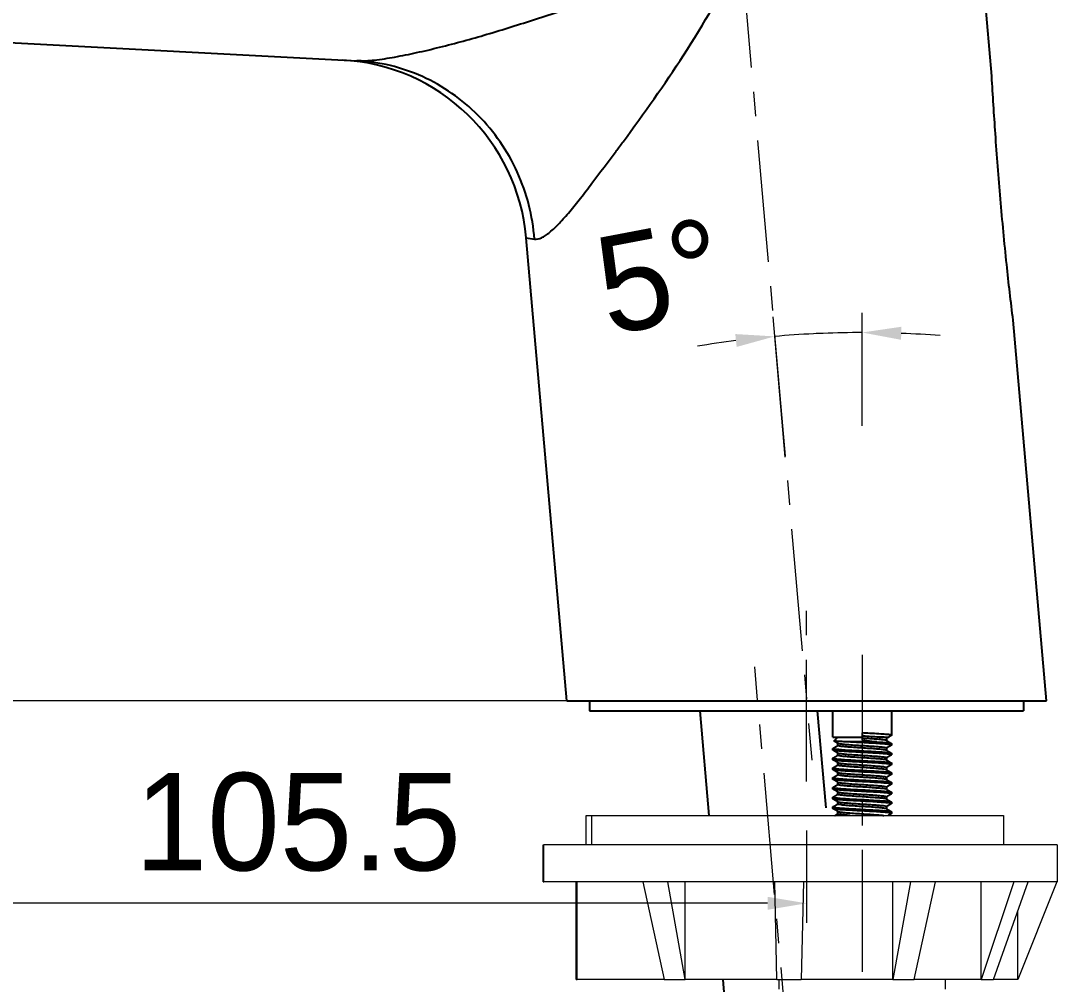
# Model space of a CAD drawing. Extents: x 0 to 790, y 0 to 579.
# Drawn here: x 419.3 to 525.6, y 229.5 to 328.3 of the extents above; entities that cross this region are included whole.
import ezdxf

# ---------------------------------------------------------------- set-up
doc = ezdxf.new("R2010")
doc.units = 0
doc.header["$LTSCALE"] = 10
doc.header["$MEASUREMENT"] = 0
doc.header["$PDMODE"] = 3
doc.header["$PDSIZE"] = -10
doc.linetypes.add('CENTER', pattern=[2, 1.25, -0.25, 0.25, -0.25])
doc.layers.get('0').update_dxf_attribs({"linetype": 'CONTINUOUS'})
doc.layers.get('DEFPOINTS').update_dxf_attribs({"linetype": 'CONTINUOUS'})
for name, color, linetype in [('1', 7, 'CONTINUOUS'), ('BODY', 7, 'CONTINUOUS'), ('DEF_LAYER_ASSEM_MEMBER', 7, 'CONTINUOUS')]:
    doc.layers.add(name, color=color, linetype=linetype)
doc.styles.add('Daelim Dimension', font='')
doc.styles.get('Daelim Dimension').set_extended_font_data('나눔고딕')
doc.dimstyles.new('DEFAULT', dxfattribs={"dimscale": 2, "dimtxt": 2, "dimasz": 2, "dimexe": 0, "dimexo": 2, "dimgap": 1, "dimtad": 1, "dimdec": 0, "dimzin": 9, "dimdsep": 46, "dimtxsty": 'Daelim Dimension', "dimcen": 0.5, "dimclrd": 5, "dimclre": 5, "dimclrt": 256, "dimadec": 1, "dimazin": 0, "dimtfac": 1, "dimtdec": 0, "dimtix": 1, "dimtmove": 0, "dimatfit": 3, "dimfxl": 1, "dimtolj": 1, "dimtzin": 1, "dimlwd": 9, "dimlwe": 9, "dimarcsym": 0})

# ---------------------------------------------------------------- blocks, each defined once
blk = doc.blocks.new('*D0')
at = {"color": 5, "lineweight": 9, "ltscale": 0.5, "transparency": 16777216}
for p, q in [((390.49, 322.55), (364.94, 322.55)), ((366.94, 318.55), (366.94, 262.56)), ((470.31, 258.56), (364.94, 258.56))]:
    blk.add_line(p, q, dxfattribs=at)
at = {"color": 5, "ltscale": 0.5, "transparency": 16777216}
for points in [[(366.28, 318.55), (367.61, 318.55), (366.94, 322.55)], [(366.28, 262.56), (367.61, 262.56), (366.94, 258.56)]]:
    blk.add_solid(points, dxfattribs=at)
at = {"layer": 'DEFPOINTS', "color": 0, "ltscale": 0.5, "transparency": 16777216}
for p in [(394.49, 322.55), (366.94, 258.56), (474.31, 258.56)]:
    blk.add_point(p, dxfattribs=at)
at = {"color": 7, "ltscale": 0.5, "transparency": 16777216, "insert": (354.06, 289.43), "char_height": 10, "attachment_point": 2, "rotation": 90, "style": 'Daelim Dimension'}
blk.add_mtext('\\A1;64', dxfattribs=at)
blk = doc.blocks.new('*D1')
at = {"color": 5, "lineweight": 9, "ltscale": 0.5, "transparency": 16777216}
for p, q in [((394.49, 316.55), (394.49, 235.82)), ((499.9, 245.29), (499.9, 235.82)), ((495.9, 237.82), (398.49, 237.82))]:
    blk.add_line(p, q, dxfattribs=at)
at = {"color": 5, "ltscale": 0.5, "transparency": 16777216}
for points in [[(398.49, 238.48), (398.49, 237.15), (394.49, 237.82)], [(495.9, 238.48), (495.9, 237.15), (499.9, 237.82)]]:
    blk.add_solid(points, dxfattribs=at)
at = {"layer": 'DEFPOINTS', "color": 0, "ltscale": 0.5, "transparency": 16777216}
for p in [(394.49, 320.55), (499.9, 249.29), (394.49, 237.82)]:
    blk.add_point(p, dxfattribs=at)
at = {"color": 7, "ltscale": 0.5, "transparency": 16777216, "insert": (447.74, 251.19), "char_height": 10, "attachment_point": 2, "style": 'Daelim Dimension'}
blk.add_mtext('\\A1;105.5', dxfattribs=at)
blk = doc.blocks.new('*D57')
at = {"color": 5, "lineweight": 9, "ltscale": 0.5, "transparency": 16777216}
for p, q in [((488.64, 401.49), (325.05, 401.49)), ((327.05, 262.56), (327.05, 397.49)), ((521.5, 258.56), (325.05, 258.56))]:
    blk.add_line(p, q, dxfattribs=at)
at = {"color": 5, "ltscale": 0.5, "transparency": 16777216}
for points in [[(326.38, 397.49), (327.72, 397.49), (327.05, 401.49)], [(326.38, 262.56), (327.72, 262.56), (327.05, 258.56)]]:
    blk.add_solid(points, dxfattribs=at)
at = {"layer": 'DEFPOINTS', "color": 0, "ltscale": 0.5, "transparency": 16777216}
for p in [(327.05, 401.49), (492.64, 401.49), (525.5, 258.56)]:
    blk.add_point(p, dxfattribs=at)
at = {"color": 7, "ltscale": 0.5, "transparency": 16777216, "insert": (314.15, 326.63), "char_height": 10, "attachment_point": 2, "rotation": 90, "style": 'Daelim Dimension'}
blk.add_mtext('\\A1;143', dxfattribs=at)
blk = doc.blocks.new('*D6')
at = {"color": 5, "lineweight": 9, "ltscale": 0.5, "transparency": 16777216}
for p, q in [((497.72, 283.54), (496.46, 297.93)), ((505.6, 286.76), (505.6, 298.33))]:
    blk.add_line(p, q, dxfattribs=at)
for start, end in [(97.2271, 99.4508), (92.7763, 95), (92.2271, 92.7729), (90, 92.2237), (85.5492, 87.7729)]:
    blk.add_arc((505.6, 193.41), 102.91, start, end, dxfattribs=at)
at = {"color": 5, "ltscale": 0.5, "transparency": 16777216}
for points in [[(509.59, 295.58), (509.62, 296.92), (505.6, 296.33)], [(492.59, 296.17), (492.73, 294.85), (496.63, 295.93)]]:
    blk.add_solid(points, dxfattribs=at)
at = {"layer": 'DEFPOINTS', "color": 0, "ltscale": 0.5, "transparency": 16777216}
for p in [(502.61, 296.28), (505.6, 282.76), (498.07, 279.56), (498.14, 278.69), (505.6, 264.3)]:
    blk.add_point(p, dxfattribs=at)
at = {"color": 7, "ltscale": 0.5, "transparency": 16777216, "insert": (483.95, 307.05), "char_height": 10, "attachment_point": 2, "rotation": 10.7873, "style": 'Daelim Dimension'}
blk.add_mtext('\\A1;5°', dxfattribs=at)
blk = doc.blocks.new('*D4')
at = {"color": 5, "lineweight": 9, "ltscale": 0.5, "transparency": 16777216}
for p, q in [((471.31, 258.56), (325.05, 258.56)), ((327.05, 127.14), (327.05, 254.56)), ((502.73, 123.14), (325.05, 123.14))]:
    blk.add_line(p, q, dxfattribs=at)
at = {"color": 5, "ltscale": 0.5, "transparency": 16777216}
for points in [[(326.38, 254.56), (327.72, 254.56), (327.05, 258.56)], [(326.38, 127.14), (327.72, 127.14), (327.05, 123.14)]]:
    blk.add_solid(points, dxfattribs=at)
at = {"layer": 'DEFPOINTS', "color": 0, "ltscale": 0.5, "transparency": 16777216}
for p in [(327.05, 258.56), (475.31, 258.56), (506.73, 123.14)]:
    blk.add_point(p, dxfattribs=at)
at = {"color": 7, "ltscale": 0.5, "transparency": 16777216, "insert": (319.6, 187.32), "char_height": 10, "attachment_point": 5, "rotation": 90, "style": 'Daelim Dimension'}
blk.add_mtext('\\A1;370', dxfattribs=at)

msp = doc.modelspace()

# ---------------------------------------------------------------- linework, layer by layer
at = {"layer": '1', "color": 7, "linetype": 'Continuous'}
for p, q in [((502.6, 254.86), (502.6, 257.56)), ((508.6, 257.56), (508.6, 255.03)), ((505.6, 255.28), (505.6, 254.86)), ((502.6, 254.86), (505.6, 254.86)), ((502.72, 254.48), (503.1, 254.86)), ((503.1, 253.99), (503.1, 254.23)), ((507.1, 254.36), (504.11, 254.36)), ((505.6, 254.86), (505.6, 254.56)), ((508.1, 254.86), (508.17, 254.8)), ((508.1, 254.74), (508.1, 254.5)), ((508.6, 254.2), (508.6, 254.03)), ((502.6, 253.53), (502.6, 253.7)), ((503.1, 252.99), (503.1, 253.23)), ((508.1, 253.74), (508.1, 253.5)), ((508.6, 253.2), (508.6, 253.03)), ((502.6, 252.53), (502.6, 252.7)), ((503.1, 251.99), (503.1, 252.23)), ((508.1, 252.74), (508.1, 252.5)), ((508.6, 252.2), (508.6, 252.03)), ((502.6, 251.53), (502.6, 251.7)), ((503.1, 250.99), (503.1, 251.23)), ((508.1, 251.74), (508.1, 251.5)), ((508.6, 251.2), (508.6, 251.03)), ((502.6, 250.53), (502.6, 250.7)), ((503.1, 249.99), (503.1, 250.23)), ((508.1, 250.74), (508.1, 250.5)), ((508.6, 250.2), (508.6, 250.03)), ((502.6, 249.53), (502.6, 249.7)), ((503.1, 248.99), (503.1, 249.23)), ((508.1, 249.74), (508.1, 249.5)), ((508.1, 248.74), (508.1, 248.5)), ((508.6, 249.2), (508.6, 249.03)), ((502.6, 248.53), (502.6, 248.7)), ((502.6, 247.53), (502.6, 247.7)), ((503.1, 247.99), (503.1, 248.23)), ((508.1, 247.74), (508.1, 247.5)), ((508.6, 248.2), (508.6, 248.03)), ((503.1, 246.99), (503.1, 247.23)), ((508.6, 247.2), (508.6, 247.03))]:
    msp.add_line(p, q, dxfattribs=at)
at = {"layer": '1', "color": 7, "linetype": 'Continuous', "lineweight": 18}
for p, q in [((477.29, 243.82), (477.29, 246.82)), ((477.29, 246.82), (477.84, 246.82)), ((477.84, 246.82), (520.1, 246.82)), ((520.1, 246.82), (520.1, 243.82)), ((472.89, 243.82), (472.97, 243.82)), ((472.89, 240.02), (472.89, 243.82)), ((525.6, 243.82), (472.97, 243.82)), ((525.6, 243.82), (525.6, 240.02)), ((472.89, 240.02), (472.97, 240.02)), ((483.11, 240.02), (472.97, 240.02)), ((476.29, 230.02), (476.29, 240.02)), ((483.11, 240.02), (485.29, 230.02)), ((485.64, 240.02), (483.11, 240.02)), ((496.64, 240.02), (485.67, 240.02)), ((485.67, 240.01), (485.67, 240.02)), ((487.45, 230.02), (485.67, 240.01)), ((487.45, 230.02), (487.45, 240.02)), ((499.57, 240.02), (496.64, 240.02)), ((496.85, 230.02), (496.64, 240.02)), ((499.6, 240.01), (499.35, 230.02)), ((499.6, 240.01), (499.6, 240.02)), ((510.57, 240.02), (499.6, 240.02)), ((510.57, 240.02), (508.75, 230.02)), ((508.75, 230.02), (508.75, 240.02)), ((513.1, 240.02), (510.57, 240.02)), ((510.92, 230.02), (513.13, 240.01)), ((513.13, 240.01), (513.13, 240.02)), ((521.15, 240.02), (513.13, 240.02)), ((521.15, 240.02), (517.8, 230.02)), ((517.8, 230.02), (517.8, 240.02)), ((519.05, 230.02), (522.63, 240.01)), ((522.62, 240.02), (521.15, 240.02)), ((525.56, 240.02), (521.57, 230.02)), ((522.63, 240.01), (522.63, 240.02)), ((525.56, 240.02), (522.63, 240.02)), ((525.6, 240.02), (525.56, 240.02)), ((521.57, 230.02), (521.57, 237.05)), ((476.29, 230.02), (476.36, 230.02)), ((485.29, 230.02), (476.36, 230.02)), ((485.29, 230.02), (487.45, 230.02)), ((496.85, 230.02), (487.45, 230.02)), ((496.85, 230.02), (499.35, 230.02)), ((497.1, 229.02), (497.1, 230.02)), ((508.75, 230.02), (499.35, 230.02)), ((508.75, 230.02), (510.92, 230.02)), ((517.8, 230.02), (510.92, 230.02)), ((514.1, 230.02), (514.1, 229.02)), ((517.8, 230.02), (519.05, 230.02)), ((521.57, 230.02), (519.05, 230.02))]:
    msp.add_line(p, q, dxfattribs=at)
at = {"layer": '1', "color": 7, "linetype": 'Continuous', "lineweight": 13}
for p, q in [((477.84, 246.82), (477.84, 243.82)), ((472.97, 240.02), (472.97, 243.82)), ((476.36, 230.02), (476.36, 240.02))]:
    msp.add_line(p, q, dxfattribs=at)
at = {"layer": '1', "color": 7, "linetype": 'Continuous', "lineweight": 18, "extrusion": (0, 0, -1)}
for centre, major_axis, ratio, start_param, end_param in [((498, 171.86), (-15.38, 68.06), 0.332406, 0.128423, 0.129785), ((498.12, 171.86), (-0.02, 68.25), 0.401159, 0.053537, 0.054899), ((498.24, 171.89), (15.35, 68.03), 0.332526, 6.261762, 6.263125), ((498.32, 171.86), (24.43, 68.11), 0.178447, 6.272718, 6.27408)]:
    msp.add_ellipse(centre, major_axis=major_axis, ratio=ratio, start_param=start_param, end_param=end_param, dxfattribs=at)
at = {"layer": '1', "color": 7, "linetype": 'Continuous'}
for points, knots in [([(508.6, 255.03), (508.6, 255.05), (508.56, 255.06), (508.38, 255.1), (508.22, 255.11), (507.83, 255.15), (507.58, 255.17), (507.02, 255.2), (506.71, 255.22), (506.13, 255.25), (505.87, 255.27), (505.6, 255.28)], [0, 0, 0, 0, 0.187281, 0.187281, 0.402456, 0.402456, 0.617581, 0.617581, 0.832718, 0.832718, 1, 1, 1, 1]), ([(504.11, 254.36), (503.83, 254.38), (503.58, 254.39), (503.16, 254.41), (502.99, 254.42), (502.77, 254.44), (502.71, 254.45), (502.71, 254.47), (502.71, 254.47), (502.71, 254.47)], [0, 0, 0, 0, 0.321107, 0.321107, 0.64382, 0.64382, 0.966535, 0.966535, 1, 1, 1, 1]), ([(503.12, 254.22), (503.15, 254.21), (503.21, 254.19), (503.41, 254.16), (503.57, 254.14), (503.94, 254.11), (504.17, 254.09), (504.67, 254.05), (504.94, 254.04), (505.49, 254), (505.78, 253.98), (506.33, 253.95), (506.6, 253.93), (507.09, 253.89), (507.31, 253.87), (507.68, 253.84), (507.83, 253.82), (508.03, 253.78), (508.09, 253.77), (508.1, 253.75), (508.1, 253.74), (508.1, 253.74)], [0, 0, 0, 0, 0.092499, 0.092499, 0.204283, 0.204283, 0.316097, 0.316097, 0.427888, 0.427888, 0.539675, 0.539675, 0.651489, 0.651489, 0.763274, 0.763274, 0.875106, 0.875106, 0.986884, 0.986884, 1, 1, 1, 1]), ([(508.6, 254.03), (508.6, 254.04), (508.58, 254.06), (508.44, 254.09), (508.3, 254.11), (507.93, 254.14), (507.69, 254.16), (507.16, 254.2), (506.86, 254.21), (506.22, 254.25), (505.87, 254.27), (505.2, 254.3), (504.86, 254.32), (504.55, 254.34), (504.4, 254.35), (504.25, 254.36), (504.11, 254.36)], [0, 0, 0, 0, 0.117085, 0.117085, 0.278512, 0.278512, 0.439927, 0.439927, 0.601334, 0.601334, 0.762766, 0.762766, 0.924158, 0.924158, 0.924158, 1, 1, 1, 1]), ([(505.6, 254.99), (505.64, 254.99), (505.68, 254.99), (505.99, 254.97), (506.27, 254.95), (506.79, 254.91), (507.04, 254.9), (507.3, 254.87), (507.35, 254.87), (507.39, 254.86)], [0, 0, 0, 0, 0.053341, 0.053341, 0.477671, 0.477671, 0.901842, 0.901842, 1, 1, 1, 1]), ([(508.09, 254.5), (508.08, 254.51), (508.07, 254.52), (507.98, 254.54), (507.87, 254.56), (507.58, 254.59), (507.39, 254.61), (506.95, 254.65), (506.7, 254.66), (506.17, 254.7), (505.88, 254.72), (505.6, 254.74)], [0, 0, 0, 0, 0.082063, 0.082063, 0.311546, 0.311546, 0.540984, 0.540984, 0.770498, 0.770498, 1, 1, 1, 1]), ([(505.6, 254.56), (505.76, 254.54), (505.93, 254.52), (506.09, 254.5), (506.43, 254.45), (506.78, 254.41), (507.1, 254.36)], [0, 0, 0, 0, 0.316637, 0.316637, 0.316637, 1, 1, 1, 1]), ([(507.1, 254.36), (507.39, 254.35), (507.65, 254.33), (508.09, 254.29), (508.27, 254.28), (508.51, 254.24), (508.59, 254.22), (508.6, 254.2), (508.6, 254.2), (508.6, 254.2)], [0, 0, 0, 0, 0.314872, 0.314872, 0.636042, 0.636042, 0.957308, 0.957308, 1, 1, 1, 1]), ([(508.18, 254.79), (508.17, 254.79), (508.14, 254.8), (508.01, 254.82), (507.88, 254.83), (507.62, 254.85), (507.51, 254.86), (507.39, 254.86)], [0, 0, 0, 0, 0.316108, 0.316108, 0.752657, 0.752657, 1, 1, 1, 1]), ([(507.39, 254.86), (507.55, 254.86), (507.68, 254.86), (507.97, 254.86), (508.1, 254.86), (508.28, 254.86), (508.33, 254.86), (508.33, 254.86), (508.33, 254.86), (508.33, 254.86)], [0, 0, 0, 0, 0.255283, 0.255283, 0.609051, 0.609051, 0.994456, 0.994456, 1, 1, 1, 1]), ([(502.6, 253.7), (502.6, 253.69), (502.62, 253.68), (502.73, 253.65), (502.85, 253.63), (503.19, 253.6), (503.41, 253.58), (503.93, 253.54), (504.23, 253.52), (504.85, 253.49), (505.19, 253.47), (505.87, 253.44), (506.21, 253.42), (506.85, 253.38), (507.15, 253.36), (507.69, 253.33), (507.93, 253.31), (508.29, 253.27), (508.43, 253.25), (508.57, 253.22), (508.6, 253.21), (508.6, 253.2)], [0, 0, 0, 0, 0.062306, 0.062306, 0.169753, 0.169753, 0.277207, 0.277207, 0.384644, 0.384644, 0.49211, 0.49211, 0.599543, 0.599543, 0.707012, 0.707012, 0.814452, 0.814452, 0.921903, 0.921903, 1, 1, 1, 1]), ([(508.6, 253.03), (508.6, 253.04), (508.6, 253.04), (508.55, 253.07), (508.46, 253.09), (508.17, 253.12), (507.97, 253.14), (507.5, 253.17), (507.21, 253.19), (506.61, 253.23), (506.28, 253.25), (505.61, 253.28), (505.26, 253.3), (504.61, 253.34), (504.29, 253.35), (503.72, 253.39), (503.46, 253.41), (503.04, 253.44), (502.88, 253.46), (502.66, 253.5), (502.61, 253.51), (502.6, 253.53)], [0, 0, 0, 0, 0.035132, 0.035132, 0.142705, 0.142705, 0.250312, 0.250312, 0.357888, 0.357888, 0.465496, 0.465496, 0.57307, 0.57307, 0.68066, 0.68066, 0.788248, 0.788248, 0.895827, 0.895827, 1, 1, 1, 1]), ([(508.09, 253.51), (508.06, 253.52), (507.99, 253.54), (507.78, 253.57), (507.62, 253.59), (507.23, 253.63), (507, 253.64), (506.5, 253.68), (506.23, 253.7), (505.67, 253.73), (505.39, 253.75), (504.84, 253.79), (504.57, 253.8), (504.08, 253.84), (503.87, 253.86), (503.51, 253.89), (503.36, 253.91), (503.16, 253.95), (503.11, 253.97), (503.1, 253.99), (503.1, 253.99), (503.1, 253.99)], [0, 0, 0, 0, 0.099977, 0.099977, 0.211767, 0.211767, 0.32359, 0.32359, 0.435385, 0.435385, 0.547181, 0.547181, 0.658997, 0.658997, 0.77079, 0.77079, 0.882627, 0.882627, 0.994411, 0.994411, 1, 1, 1, 1]), ([(508.09, 252.5), (508.08, 252.51), (508.05, 252.52), (507.93, 252.55), (507.81, 252.57), (507.48, 252.6), (507.28, 252.62), (506.82, 252.66), (506.56, 252.67), (506.02, 252.71), (505.74, 252.73), (505.18, 252.76), (504.9, 252.78), (504.38, 252.82), (504.13, 252.84), (503.72, 252.87), (503.54, 252.89), (503.27, 252.92), (503.18, 252.94), (503.11, 252.97), (503.1, 252.98), (503.1, 252.99)], [0, 0, 0, 0, 0.058801, 0.058801, 0.169952, 0.169952, 0.281099, 0.281099, 0.39227, 0.39227, 0.503404, 0.503404, 0.614583, 0.614583, 0.725721, 0.725721, 0.836889, 0.836889, 0.948035, 0.948035, 1, 1, 1, 1]), ([(503.12, 253.23), (503.13, 253.22), (503.14, 253.22), (503.21, 253.19), (503.32, 253.18), (503.6, 253.14), (503.79, 253.12), (504.22, 253.08), (504.47, 253.07), (505, 253.03), (505.28, 253.01), (505.84, 252.98), (506.13, 252.96), (506.66, 252.92), (506.91, 252.91), (507.36, 252.87), (507.55, 252.85), (507.86, 252.82), (507.97, 252.8), (508.08, 252.77), (508.1, 252.75), (508.1, 252.74)], [0, 0, 0, 0, 0.032245, 0.032245, 0.143447, 0.143447, 0.254625, 0.254625, 0.365847, 0.365847, 0.477017, 0.477017, 0.588222, 0.588222, 0.699404, 0.699404, 0.810594, 0.810594, 0.921793, 0.921793, 1, 1, 1, 1]), ([(502.62, 252.71), (502.61, 252.71), (502.6, 252.71), (502.6, 252.68), (502.66, 252.66), (502.87, 252.63), (503.04, 252.61), (503.46, 252.57), (503.71, 252.56), (504.28, 252.52), (504.6, 252.5), (505.26, 252.47), (505.6, 252.45), (506.27, 252.41), (506.6, 252.39), (507.21, 252.36), (507.49, 252.34), (507.96, 252.31), (508.16, 252.29), (508.45, 252.25), (508.55, 252.23), (508.6, 252.21), (508.6, 252.2), (508.6, 252.2)], [0, 0, 0, 0, 0.027906, 0.027906, 0.132117, 0.132117, 0.236367, 0.236367, 0.340585, 0.340585, 0.444817, 0.444817, 0.54904, 0.54904, 0.653254, 0.653254, 0.7575, 0.7575, 0.861716, 0.861716, 0.965964, 0.965964, 1, 1, 1, 1]), ([(508.59, 252.01), (508.6, 252.02), (508.6, 252.02), (508.61, 252.04), (508.56, 252.06), (508.36, 252.1), (508.2, 252.12), (507.8, 252.15), (507.54, 252.17), (506.98, 252.21), (506.67, 252.22), (506.02, 252.26), (505.67, 252.28), (505, 252.31), (504.67, 252.33), (504.06, 252.37), (503.77, 252.38), (503.28, 252.42), (503.08, 252.44), (502.78, 252.48), (502.67, 252.49), (502.61, 252.52), (502.6, 252.52), (502.6, 252.53)], [0, 0, 0, 0, 0.023619, 0.023619, 0.12783, 0.12783, 0.232073, 0.232073, 0.336291, 0.336291, 0.440517, 0.440517, 0.544741, 0.544741, 0.648951, 0.648951, 0.753198, 0.753198, 0.857412, 0.857412, 0.961655, 0.961655, 1, 1, 1, 1]), ([(508.09, 251.5), (508.09, 251.51), (508.08, 251.51), (508.04, 251.53), (507.95, 251.54), (507.7, 251.58), (507.52, 251.6), (507.12, 251.63), (506.88, 251.65), (506.36, 251.69), (506.08, 251.71), (505.52, 251.74), (505.24, 251.76), (504.7, 251.79), (504.43, 251.81), (503.97, 251.85), (503.76, 251.87), (503.43, 251.9), (503.3, 251.92), (503.14, 251.95), (503.1, 251.97), (503.1, 251.99)], [0, 0, 0, 0, 0.012707, 0.012707, 0.12395, 0.12395, 0.235157, 0.235157, 0.346407, 0.346407, 0.457609, 0.457609, 0.568831, 0.568831, 0.680053, 0.680053, 0.791266, 0.791266, 0.902509, 0.902509, 1, 1, 1, 1]), ([(503.12, 252.22), (503.14, 252.21), (503.19, 252.2), (503.34, 252.17), (503.48, 252.15), (503.84, 252.12), (504.05, 252.1), (504.53, 252.06), (504.8, 252.05), (505.34, 252.01), (505.63, 251.99), (506.19, 251.96), (506.47, 251.94), (506.97, 251.9), (507.2, 251.88), (507.59, 251.85), (507.75, 251.83), (507.99, 251.79), (508.07, 251.78), (508.1, 251.75), (508.1, 251.75), (508.1, 251.74)], [0, 0, 0, 0, 0.074862, 0.074862, 0.186419, 0.186419, 0.297989, 0.297989, 0.40956, 0.40956, 0.52111, 0.52111, 0.632701, 0.632701, 0.744254, 0.744254, 0.855848, 0.855848, 0.967397, 0.967397, 1, 1, 1, 1]), ([(502.6, 251.7), (502.6, 251.69), (502.61, 251.69), (502.67, 251.66), (502.77, 251.64), (503.07, 251.61), (503.28, 251.59), (503.76, 251.55), (504.05, 251.53), (504.66, 251.5), (504.99, 251.48), (505.66, 251.45), (506.01, 251.43), (506.66, 251.39), (506.98, 251.37), (507.54, 251.34), (507.79, 251.32), (508.2, 251.28), (508.36, 251.26), (508.56, 251.23), (508.6, 251.22), (508.6, 251.2)], [0, 0, 0, 0, 0.039741, 0.039741, 0.147309, 0.147309, 0.254905, 0.254905, 0.362472, 0.362472, 0.470074, 0.470074, 0.57764, 0.57764, 0.685227, 0.685227, 0.792804, 0.792804, 0.900377, 0.900377, 1, 1, 1, 1]), ([(508.6, 251.03), (508.6, 251.04), (508.59, 251.05), (508.5, 251.08), (508.39, 251.1), (508.06, 251.13), (507.84, 251.15), (507.33, 251.18), (507.04, 251.2), (506.42, 251.24), (506.08, 251.26), (505.41, 251.29), (505.06, 251.31), (504.42, 251.35), (504.11, 251.36), (503.57, 251.4), (503.33, 251.42), (502.94, 251.45), (502.8, 251.47), (502.64, 251.5), (502.61, 251.52), (502.6, 251.53)], [0, 0, 0, 0, 0.056335, 0.056335, 0.163935, 0.163935, 0.27155, 0.27155, 0.379144, 0.379144, 0.48677, 0.48677, 0.594361, 0.594361, 0.701983, 0.701983, 0.809582, 0.809582, 0.917187, 0.917187, 1, 1, 1, 1]), ([(508.09, 250.5), (508.07, 250.52), (508.03, 250.53), (507.87, 250.56), (507.73, 250.58), (507.38, 250.61), (507.16, 250.63), (506.69, 250.67), (506.42, 250.68), (505.88, 250.72), (505.59, 250.74), (505.03, 250.77), (504.75, 250.79), (504.25, 250.83), (504.02, 250.85), (503.62, 250.88), (503.46, 250.9), (503.22, 250.93), (503.14, 250.95), (503.11, 250.98), (503.1, 250.98), (503.1, 250.99)], [0, 0, 0, 0, 0.07777, 0.07777, 0.188937, 0.188937, 0.300118, 0.300118, 0.4113, 0.4113, 0.522462, 0.522462, 0.633664, 0.633664, 0.744828, 0.744828, 0.856032, 0.856032, 0.967193, 0.967193, 1, 1, 1, 1]), ([(503.12, 251.22), (503.12, 251.22), (503.13, 251.22), (503.17, 251.2), (503.26, 251.18), (503.52, 251.15), (503.69, 251.13), (504.1, 251.09), (504.34, 251.08), (504.86, 251.04), (505.14, 251.02), (505.69, 250.99), (505.98, 250.97), (506.52, 250.93), (506.79, 250.92), (507.25, 250.88), (507.45, 250.86), (507.79, 250.83), (507.92, 250.81), (508.07, 250.77), (508.1, 250.76), (508.1, 250.74)], [0, 0, 0, 0, 0.011172, 0.011172, 0.12261, 0.12261, 0.234012, 0.234012, 0.345459, 0.345459, 0.456857, 0.456857, 0.568276, 0.568276, 0.679694, 0.679694, 0.791102, 0.791102, 0.90254, 0.90254, 1, 1, 1, 1]), ([(502.6, 250.7), (502.61, 250.68), (502.64, 250.67), (502.79, 250.64), (502.94, 250.62), (503.32, 250.59), (503.56, 250.57), (504.1, 250.53), (504.41, 250.51), (505.06, 250.48), (505.4, 250.46), (506.07, 250.42), (506.41, 250.4), (507.03, 250.37), (507.33, 250.35), (507.83, 250.32), (508.05, 250.3), (508.38, 250.26), (508.5, 250.24), (508.59, 250.22), (508.6, 250.21), (508.6, 250.2)], [0, 0, 0, 0, 0.082541, 0.082541, 0.190228, 0.190228, 0.297899, 0.297899, 0.405571, 0.405571, 0.513253, 0.513253, 0.620911, 0.620911, 0.728614, 0.728614, 0.836279, 0.836279, 0.943967, 0.943967, 1, 1, 1, 1]), ([(508.6, 250.03), (508.6, 250.03), (508.6, 250.03), (508.59, 250.05), (508.52, 250.07), (508.27, 250.11), (508.09, 250.13), (507.65, 250.16), (507.39, 250.18), (506.8, 250.22), (506.48, 250.24), (505.82, 250.27), (505.47, 250.29), (504.81, 250.32), (504.48, 250.34), (503.89, 250.38), (503.61, 250.39), (503.16, 250.43), (502.97, 250.45), (502.71, 250.49), (502.63, 250.5), (502.61, 250.52), (502.6, 250.53), (502.6, 250.53)], [0, 0, 0, 0, 0.012831, 0.012831, 0.120415, 0.120415, 0.228042, 0.228042, 0.335633, 0.335633, 0.443245, 0.443245, 0.550837, 0.550837, 0.65843, 0.65843, 0.766043, 0.766043, 0.873632, 0.873632, 0.981255, 0.981255, 1, 1, 1, 1]), ([(508.09, 249.5), (508.08, 249.51), (508.07, 249.51), (508, 249.54), (507.9, 249.55), (507.61, 249.59), (507.42, 249.61), (506.99, 249.64), (506.74, 249.66), (506.22, 249.7), (505.94, 249.72), (505.38, 249.75), (505.09, 249.77), (504.56, 249.8), (504.3, 249.82), (503.86, 249.86), (503.66, 249.88), (503.36, 249.91), (503.24, 249.93), (503.13, 249.96), (503.1, 249.97), (503.1, 249.99)], [0, 0, 0, 0, 0.031894, 0.031894, 0.143094, 0.143094, 0.25427, 0.25427, 0.36549, 0.36549, 0.476658, 0.476658, 0.58786, 0.58786, 0.69904, 0.69904, 0.810228, 0.810228, 0.921426, 0.921426, 1, 1, 1, 1]), ([(503.12, 250.22), (503.13, 250.22), (503.16, 250.21), (503.28, 250.18), (503.41, 250.16), (503.73, 250.13), (503.94, 250.11), (504.4, 250.07), (504.66, 250.05), (505.2, 250.02), (505.48, 250), (506.04, 249.96), (506.32, 249.95), (506.84, 249.91), (507.08, 249.89), (507.5, 249.86), (507.67, 249.84), (507.94, 249.8), (508.03, 249.79), (508.09, 249.76), (508.1, 249.75), (508.1, 249.74)], [0, 0, 0, 0, 0.057292, 0.057292, 0.16864, 0.16864, 0.279984, 0.279984, 0.391351, 0.391351, 0.502682, 0.502682, 0.614058, 0.614058, 0.725393, 0.725393, 0.836759, 0.836759, 0.948101, 0.948101, 1, 1, 1, 1]), ([(502.6, 249.7), (502.6, 249.7), (502.61, 249.69), (502.63, 249.67), (502.71, 249.65), (502.97, 249.62), (503.16, 249.6), (503.61, 249.56), (503.88, 249.54), (504.47, 249.51), (504.8, 249.49), (505.46, 249.46), (505.81, 249.44), (506.47, 249.4), (506.79, 249.38), (507.38, 249.35), (507.65, 249.33), (508.09, 249.29), (508.27, 249.27), (508.52, 249.24), (508.59, 249.22), (508.6, 249.2), (508.6, 249.2), (508.6, 249.2)], [0, 0, 0, 0, 0.018325, 0.018325, 0.125896, 0.125896, 0.233511, 0.233511, 0.341089, 0.341089, 0.448693, 0.448693, 0.55627, 0.55627, 0.663855, 0.663855, 0.771451, 0.771451, 0.879028, 0.879028, 0.986637, 0.986637, 1, 1, 1, 1]), ([(508.6, 249.03), (508.6, 249.04), (508.58, 249.06), (508.44, 249.09), (508.3, 249.11), (507.93, 249.14), (507.7, 249.16), (507.16, 249.2), (506.86, 249.21), (506.22, 249.25), (505.88, 249.27), (505.21, 249.3), (504.87, 249.32), (504.24, 249.36), (503.94, 249.37), (503.42, 249.41), (503.2, 249.43), (502.85, 249.46), (502.73, 249.48), (502.63, 249.51), (502.61, 249.52), (502.6, 249.53)], [0, 0, 0, 0, 0.07721, 0.07721, 0.184876, 0.184876, 0.292534, 0.292534, 0.400187, 0.400187, 0.507857, 0.507857, 0.6155, 0.6155, 0.723186, 0.723186, 0.830835, 0.830835, 0.938504, 0.938504, 1, 1, 1, 1]), ([(508.09, 248.5), (508.06, 248.52), (508, 248.53), (507.8, 248.57), (507.65, 248.59), (507.27, 248.62), (507.05, 248.64), (506.55, 248.67), (506.28, 248.69), (505.73, 248.73), (505.44, 248.75), (504.89, 248.78), (504.62, 248.8), (504.13, 248.84), (503.9, 248.86), (503.54, 248.89), (503.39, 248.91), (503.18, 248.94), (503.12, 248.96), (503.1, 248.98), (503.1, 248.99), (503.1, 248.99)], [0, 0, 0, 0, 0.095206, 0.095206, 0.206599, 0.206599, 0.318023, 0.318023, 0.429424, 0.429424, 0.540821, 0.540821, 0.652245, 0.652245, 0.763641, 0.763641, 0.875082, 0.875082, 0.98647, 0.98647, 1, 1, 1, 1]), ([(503.12, 249.22), (503.15, 249.21), (503.22, 249.19), (503.44, 249.16), (503.6, 249.14), (503.98, 249.1), (504.22, 249.09), (504.72, 249.05), (504.99, 249.03), (505.55, 248.99), (505.83, 248.98), (506.38, 248.94), (506.65, 248.93), (507.13, 248.89), (507.35, 248.87), (507.71, 248.83), (507.85, 248.82), (508.05, 248.78), (508.1, 248.76), (508.1, 248.74), (508.1, 248.74), (508.1, 248.74)], [0, 0, 0, 0, 0.103117, 0.103117, 0.214523, 0.214523, 0.325963, 0.325963, 0.437372, 0.437372, 0.548784, 0.548784, 0.660215, 0.660215, 0.771623, 0.771623, 0.883075, 0.883075, 0.994475, 0.994475, 1, 1, 1, 1]), ([(502.6, 248.7), (502.6, 248.69), (502.62, 248.68), (502.73, 248.65), (502.85, 248.63), (503.19, 248.6), (503.42, 248.58), (503.93, 248.54), (504.23, 248.52), (504.86, 248.49), (505.2, 248.47), (505.87, 248.44), (506.21, 248.42), (506.85, 248.38), (507.16, 248.36), (507.69, 248.33), (507.93, 248.31), (508.3, 248.27), (508.44, 248.25), (508.57, 248.22), (508.6, 248.21), (508.6, 248.2)], [0, 0, 0, 0, 0.061744, 0.061744, 0.169363, 0.169363, 0.276988, 0.276988, 0.384598, 0.384598, 0.492236, 0.492236, 0.599841, 0.599841, 0.707482, 0.707482, 0.815094, 0.815094, 0.922717, 0.922717, 1, 1, 1, 1]), ([(508.6, 248.03), (508.6, 248.04), (508.6, 248.04), (508.55, 248.07), (508.46, 248.09), (508.17, 248.12), (507.97, 248.14), (507.5, 248.17), (507.22, 248.19), (506.61, 248.23), (506.28, 248.25), (505.61, 248.28), (505.27, 248.3), (504.61, 248.34), (504.29, 248.35), (503.72, 248.39), (503.47, 248.41), (503.05, 248.44), (502.88, 248.46), (502.66, 248.5), (502.61, 248.51), (502.6, 248.53)], [0, 0, 0, 0, 0.034236, 0.034236, 0.141807, 0.141807, 0.249413, 0.249413, 0.356986, 0.356986, 0.464592, 0.464592, 0.572164, 0.572164, 0.679752, 0.679752, 0.787339, 0.787339, 0.894915, 0.894915, 1, 1, 1, 1]), ([(502.61, 247.71), (502.61, 247.71), (502.6, 247.7), (502.6, 247.68), (502.66, 247.66), (502.88, 247.63), (503.04, 247.61), (503.46, 247.57), (503.72, 247.56), (504.29, 247.52), (504.61, 247.5), (505.26, 247.47), (505.61, 247.45), (506.27, 247.41), (506.61, 247.39), (507.21, 247.36), (507.49, 247.34), (507.97, 247.31), (508.17, 247.29), (508.46, 247.25), (508.55, 247.23), (508.6, 247.21), (508.6, 247.2), (508.6, 247.2)], [0, 0, 0, 0, 0.024183, 0.024183, 0.12889, 0.12889, 0.233634, 0.233634, 0.338347, 0.338347, 0.443073, 0.443073, 0.547791, 0.547791, 0.652499, 0.652499, 0.75724, 0.75724, 0.86195, 0.86195, 0.966692, 0.966692, 1, 1, 1, 1]), ([(508.09, 247.5), (508.08, 247.51), (508.06, 247.52), (507.95, 247.54), (507.83, 247.56), (507.52, 247.6), (507.32, 247.62), (506.87, 247.65), (506.61, 247.67), (506.07, 247.71), (505.79, 247.73), (505.23, 247.76), (504.95, 247.78), (504.42, 247.81), (504.18, 247.83), (503.75, 247.87), (503.57, 247.89), (503.29, 247.92), (503.19, 247.94), (503.12, 247.97), (503.1, 247.98), (503.1, 247.99)], [0, 0, 0, 0, 0.052596, 0.052596, 0.163566, 0.163566, 0.274525, 0.274525, 0.385516, 0.385516, 0.496464, 0.496464, 0.607456, 0.607456, 0.71841, 0.71841, 0.829389, 0.829389, 0.940353, 0.940353, 1, 1, 1, 1]), ([(503.12, 248.23), (503.13, 248.22), (503.14, 248.21), (503.23, 248.19), (503.34, 248.17), (503.64, 248.13), (503.83, 248.12), (504.27, 248.08), (504.52, 248.06), (505.05, 248.03), (505.34, 248.01), (505.9, 247.97), (506.18, 247.96), (506.71, 247.92), (506.96, 247.9), (507.4, 247.87), (507.59, 247.85), (507.88, 247.81), (507.99, 247.8), (508.08, 247.76), (508.1, 247.75), (508.1, 247.74)], [0, 0, 0, 0, 0.039709, 0.039709, 0.150892, 0.150892, 0.262057, 0.262057, 0.373261, 0.373261, 0.484417, 0.484417, 0.595611, 0.595611, 0.706776, 0.706776, 0.817955, 0.817955, 0.929134, 0.929134, 1, 1, 1, 1]), ([(508.59, 247.02), (508.6, 247.02), (508.6, 247.02), (508.61, 247.04), (508.57, 247.06), (508.36, 247.1), (508.2, 247.12), (507.8, 247.15), (507.55, 247.17), (506.99, 247.21), (506.67, 247.22), (506.02, 247.26), (505.68, 247.28), (505.01, 247.31), (504.67, 247.33), (504.06, 247.37), (503.77, 247.38), (503.29, 247.42), (503.08, 247.44), (502.78, 247.48), (502.67, 247.49), (502.61, 247.52), (502.6, 247.52), (502.6, 247.53)], [0, 0, 0, 0, 0.018089, 0.018089, 0.122798, 0.122798, 0.227541, 0.227541, 0.332257, 0.332257, 0.436982, 0.436982, 0.541706, 0.541706, 0.646414, 0.646414, 0.751161, 0.751161, 0.855874, 0.855874, 0.960616, 0.960616, 1, 1, 1, 1]), ([(504.37, 246.82), (504.32, 246.82), (504.28, 246.82), (504.01, 246.85), (503.8, 246.87), (503.45, 246.9), (503.32, 246.92), (503.15, 246.95), (503.11, 246.97), (503.1, 246.99)], [0.652794, 0.652794, 0.652794, 0.652794, 0.6715842, 0.6715842, 0.7835818, 0.7835818, 0.8956167, 0.8956167, 1, 1, 1, 1]), ([(503.12, 247.22), (503.15, 247.21), (503.19, 247.2), (503.37, 247.17), (503.51, 247.15), (503.87, 247.11), (504.09, 247.09), (504.58, 247.06), (504.85, 247.04), (505.4, 247), (505.69, 246.99), (506.24, 246.95), (506.51, 246.93), (507.01, 246.9), (507.24, 246.88), (507.59, 246.85), (507.72, 246.83), (507.83, 246.82)], [0, 0, 0, 0, 0.0807096, 0.0807096, 0.192471, 0.192471, 0.3042528, 0.3042528, 0.4160263, 0.4160263, 0.5277858, 0.5277858, 0.6395809, 0.6395809, 0.7513408, 0.7513408, 0.8421734, 0.8421734, 0.8421734, 0.8421734])]:
    msp.add_open_spline(points, degree=3, knots=knots, dxfattribs=at)
for points, degree in [([(503.13, 254.22), (502.93, 254.33), (502.74, 254.45)], 2), ([(508.09, 254.51), (508.34, 254.36), (508.6, 254.21)], 2), ([(508.6, 254.02), (508.35, 253.88), (508.1, 253.73)], 2), ([(508.6, 255.02), (508.46, 254.94), (508.33, 254.86)], 2), ([(508.59, 255.01), (508.59, 255.02), (508.6, 255.02), (508.6, 255.02)], 3), ([(502.61, 253.71), (502.86, 253.85), (503.1, 254)], 2), ([(503.12, 253.22), (502.86, 253.37), (502.61, 253.52)], 2), ([(502.61, 252.71), (502.86, 252.85), (503.1, 253)], 2), ([(508.08, 253.51), (508.34, 253.36), (508.6, 253.21)], 2), ([(508.6, 253.02), (508.35, 252.88), (508.1, 252.73)], 2), ([(503.13, 252.22), (502.87, 252.37), (502.61, 252.52)], 2), ([(502.61, 251.71), (502.86, 251.85), (503.1, 252)], 2), ([(508.09, 252.51), (508.34, 252.36), (508.6, 252.21)], 2), ([(508.6, 252.02), (508.35, 251.88), (508.1, 251.73)], 2), ([(503.12, 251.22), (502.86, 251.37), (502.61, 251.52)], 2), ([(502.61, 250.71), (502.86, 250.85), (503.1, 251)], 2), ([(508.08, 251.51), (508.34, 251.36), (508.6, 251.21)], 2), ([(508.6, 251.02), (508.35, 250.88), (508.1, 250.73)], 2), ([(503.12, 250.22), (502.87, 250.37), (502.61, 250.52)], 2), ([(502.61, 249.71), (502.86, 249.85), (503.1, 250)], 2), ([(508.08, 250.51), (508.34, 250.36), (508.6, 250.21)], 2), ([(508.6, 250.02), (508.35, 249.88), (508.1, 249.73)], 2), ([(503.12, 249.22), (502.87, 249.37), (502.61, 249.52)], 2), ([(502.61, 248.71), (502.86, 248.85), (503.1, 249)], 2), ([(508.08, 249.51), (508.34, 249.36), (508.6, 249.21)], 2), ([(508.6, 249.02), (508.35, 248.88), (508.1, 248.73)], 2), ([(503.12, 248.22), (502.86, 248.37), (502.61, 248.52)], 2), ([(502.61, 247.71), (502.86, 247.85), (503.1, 248)], 2), ([(508.08, 248.51), (508.34, 248.36), (508.6, 248.21)], 2), ([(508.6, 248.02), (508.35, 247.88), (508.1, 247.73)], 2), ([(503.13, 247.22), (502.87, 247.37), (502.61, 247.52)], 2), ([(502.8, 246.82), (502.95, 246.91), (503.1, 247)], 2), ([(508.09, 247.51), (508.34, 247.36), (508.6, 247.21)], 2), ([(508.6, 247.02), (508.43, 246.92), (508.25, 246.82)], 2)]:
    msp.add_open_spline(points, degree=degree, dxfattribs=at)
at = {"layer": 'BODY', "color": 1, "linetype": 'CENTER', "lineweight": 5}
for p, q in [((487.91, 395.71), (500.44, 252.49)), ((499.9, 250.29), (499.9, 267.89)), ((505.6, 263.3), (505.6, 197.46)), ((507.08, 119.16), (494.58, 262.07))]:
    msp.add_line(p, q, dxfattribs=at)
at = {"layer": 'DEF_LAYER_ASSEM_MEMBER', "color": 7, "linetype": 'Continuous'}
for p, q in [((518.89, 322.6), (515.29, 363.81)), ((403.12, 326.84), (453.79, 324.19)), ((475.31, 258.56), (471.16, 306.04)), ((524.5, 258.56), (521.08, 297.58)), ((475.31, 258.56), (524.5, 258.56)), ((477.65, 258.56), (477.65, 257.56)), ((522.15, 258.56), (522.15, 257.56)), ((477.65, 257.56), (522.15, 257.56)), ((488.95, 257.56), (489.89, 246.82)), ((501, 257.56), (501.87, 247.59)), ((492.92, 211.84), (491.33, 230.02))]:
    msp.add_line(p, q, dxfattribs=at)
at = {"layer": 'DEF_LAYER_ASSEM_MEMBER', "color": 9, "linetype": 'Continuous'}
msp.add_line((471.16, 306.04), (472, 305.9), dxfattribs=at)
at = {"layer": 'DEF_LAYER_ASSEM_MEMBER', "color": 7, "linetype": 'Continuous'}
msp.add_arc((451.23, 304.29), 20, 5, 87, dxfattribs=at)
at = {"layer": 'DEF_LAYER_ASSEM_MEMBER', "color": 9, "linetype": 'Continuous'}
msp.add_arc((251.98, 484.3), 284.34, 323.434, 323.6802, dxfattribs=at)
for points, start_tangent, end_tangent in [([(453.79, 324.19), (455.59, 324.26), (457.66, 324.57), (459.91, 325.02), (462.26, 325.57), (467.12, 326.9), (472.11, 328.45), (477.2, 330.09), (482.36, 331.73), (487.6, 333.27), (492.91, 334.63)], (0.99863, -0.05233), (0.973111, 0.230337)), ([(481.09, 315.89), (487.31, 324.79), (492.91, 334.63)], (0.592378, 0.80566), (0.436198, 0.899851)), ([(472, 305.9), (470.23, 312.79), (466.22, 318.59), (463.54, 320.84), (460.5, 322.56), (457.22, 323.69), (453.79, 324.19)], (-0.07786, 0.996964), (-0.99863, 0.052336)), ([(472, 305.9), (472.71, 306.04), (473.12, 306.27), (473.57, 306.61), (474.05, 307.03), (474.55, 307.54), (475.07, 308.11), (475.61, 308.73), (476.73, 310.11), (477.89, 311.63), (480.36, 314.91)], (0.986775, -0.162099), (0.595778, 0.803149))]:
    msp.add_spline(points, degree=3, dxfattribs=dict(at, start_tangent=start_tangent, end_tangent=end_tangent))
at = {"layer": 'DEF_LAYER_ASSEM_MEMBER', "color": 7, "linetype": 'Continuous', "start_tangent": (-0.126115, 0.992016), "end_tangent": (-0.056899, 0.99838)}
msp.add_spline([(521.08, 297.58), (520.42, 303.3), (519.78, 310.01), (519.26, 316.72), (518.89, 322.6)], degree=3, dxfattribs=at)

# ---------------------------------------------------------------- dimensions: what is measured, and where the dimension line sits
at = {"color": 5, "ltscale": 0.5}
for base, p1, p2, angle, picture, middle, dimtype in [((327.05, 401.49), (525.5, 258.56), (492.64, 401.49), 90, '*D57', (327.05, 326.63), 160), ((366.94, 258.56), (394.49, 322.55), (474.31, 258.56), 270, '*D0', (366.94, 289.43), 128)]:
    dim = msp.add_linear_dim(base=base, p1=p1, p2=p2, angle=angle, dimstyle='DEFAULT', override={"dimtxt": 5, "dimexe": 1, "dimdec": 0, "dimclrd": 5, "dimclre": 5, "dimclrt": 7}, dxfattribs=at)
    dim.commit()
    dim.dimension.update_dxf_attribs({"geometry": picture, "text_midpoint": middle, "dimtype": dimtype})
for base, p1, p2, angle, text, picture, middle in [((394.49, 237.82), (499.9, 249.29), (394.49, 320.55), 180, '<>.5', '*D1', (447.74, 237.82)), ((327.05, 258.56), (506.73, 123.14), (475.31, 258.56), 90, '370', '*D4', (327.05, 187.32))]:
    dim = msp.add_linear_dim(base=base, p1=p1, p2=p2, angle=angle, text=text, dimstyle='DEFAULT', override={"dimtxt": 5, "dimexe": 1, "dimdec": 0, "dimclrd": 5, "dimclre": 5, "dimclrt": 7}, dxfattribs=at)
    dim.commit()
    dim.dimension.update_dxf_attribs({"geometry": picture, "text_midpoint": middle, "dimtype": 128})
dim = msp.add_angular_dim_2l(base=(502.61, 296.28), line1=((505.6, 282.76), (505.6, 264.3)), line2=((498.14, 278.69), (498.07, 279.56)), dimstyle='DEFAULT', override={"dimtxt": 5, "dimexe": 1, "dimdec": 0, "dimclrd": 5, "dimclre": 5, "dimclrt": 7, "dimadec": 0}, dxfattribs=at)
dim.commit()
dim.dimension.update_dxf_attribs({"geometry": '*D6', "text_midpoint": (486.34, 294.51), "dimtype": 162})

doc.saveas('drawing.dxf')
